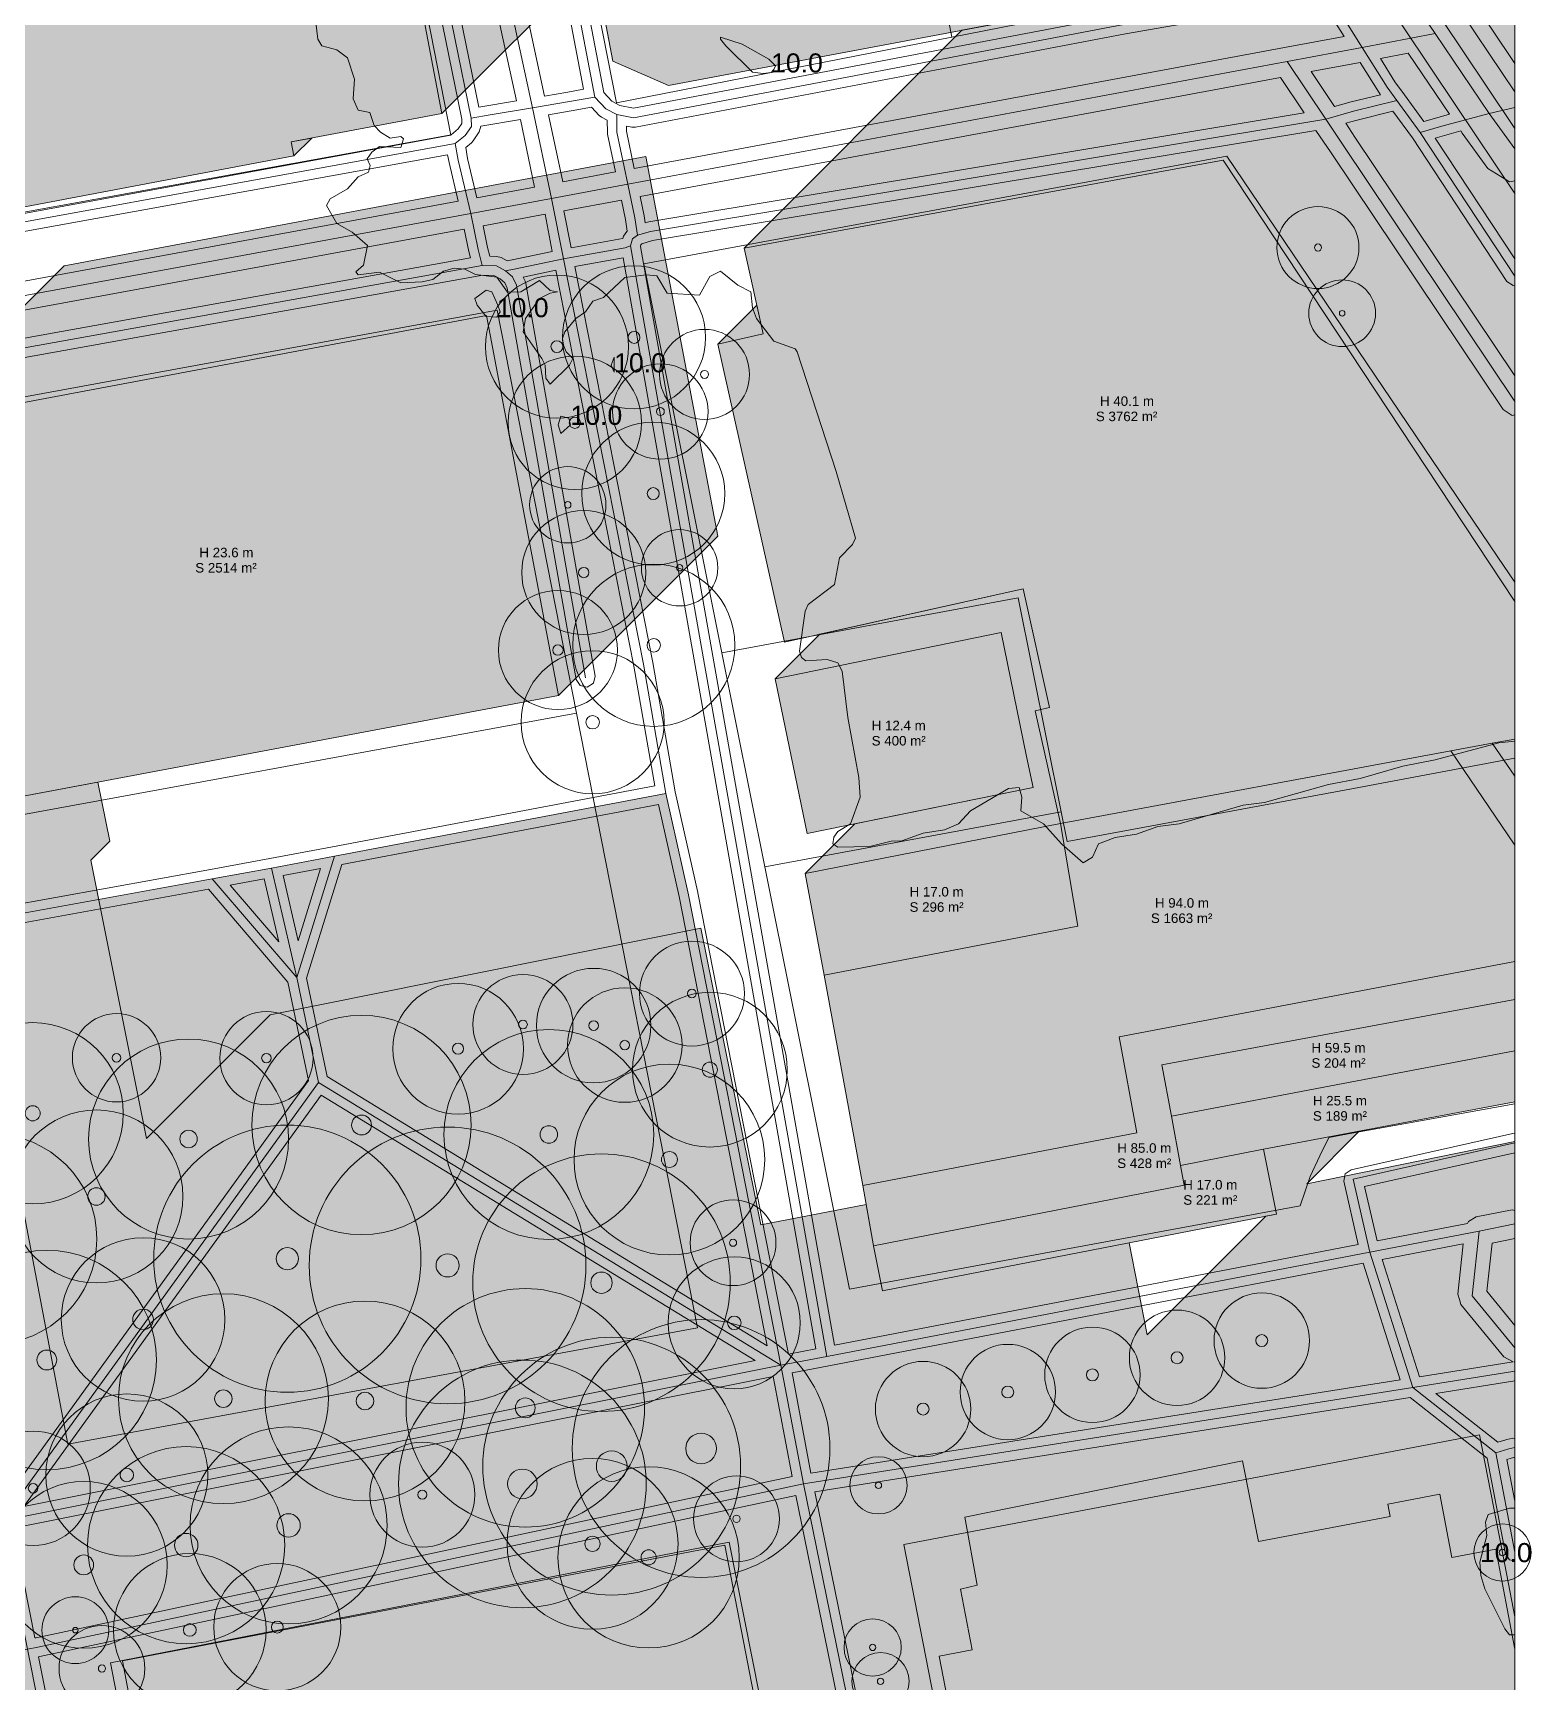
# Model space of a CAD drawing. Header units: metres. Extents: x -8 to 1190, y -11 to 1223.
# Drawn here: x 1029.2 to 1186.3, y 88.2 to 261 of the extents above; entities that cross this region are included whole.
import ezdxf

# ---------------------------------------------------------------- set-up
doc = ezdxf.new("R2010")
doc.units = ezdxf.units.M
doc.header["$MEASUREMENT"] = 0
for name, color, linetype, lineweight, true_color in [('TPX_BUILDING_AREAS_TEXT', 7, 'CONTINUOUS', 0, 0x000000), ('TPX_BUILDING_HEIGHTS_TEXT', 7, 'CONTINUOUS', 0, 0x000000), ('TPX_BUILDINGS', 7, 'CONTINUOUS', 0, 0x000000), ('TPX_BUILDINGS_HATCH', 7, 'CONTINUOUS', 0, 0xf0f0f0), ('TPX_BUILDINGS_SHADOWS_HATCH', 7, 'CONTINUOUS', 0, 0x000000), ('TPX_BUILDINGS_SHADOWS_OUTLINES', 7, 'CONTINUOUS', 0, 0x000000), ('TPX_CADASTRES', 7, 'CONTINUOUS', 0, 0x646464), ('TPX_CONTOUR_LINES_5M', 7, 'CONTINUOUS', 0, 0x969696), ('TPX_CONTOUR_LINES_5M_TEXT', 7, 'CONTINUOUS', 0, 0x000000), ('TPX_FRAME_PROJECT', 7, 'CONTINUOUS', 0, 0x000000), ('TPX_RAILWAYS_AXES', 7, 'CONTINUOUS', 0, 0x464646), ('TPX_ROADS_AXES', 7, 'CONTINUOUS', 0, 0x323232), ('TPX_ROADS_CONTOURS', 7, 'CONTINUOUS', 0, 0x646464), ('TPX_VEGETATION_GREEN_SPACES', 7, 'CONTINUOUS', 0, 0x58ba48), ('TPX_VEGETATION_GREEN_SPACES_HATCH', 7, 'CONTINUOUS', 0, 0x58ba48), ('TPX_VEGETATION_TREES_INDIVIDUAL', 7, 'CONTINUOUS', 0, 0x136734)]:
    doc.layers.add(name, color=color, linetype=linetype, lineweight=lineweight, true_color=true_color)
doc.styles.add('TPX_TEXTE', font='arial.ttf')

# ---------------------------------------------------------------- blocks, each defined once
blk = doc.blocks.new('TREETR007_CR075')
at = {"layer": 'TPX_VEGETATION_TREES_INDIVIDUAL'}
for radius in [7.5, 0.708]:
    blk.add_circle((0, 0, 0.04), radius, dxfattribs=at)
blk = doc.blocks.new('TREETR006_CR069')
at = {"layer": 'TPX_VEGETATION_TREES_INDIVIDUAL'}
for radius in [6.85, 0.583]:
    blk.add_circle((0, 0, 0.04), radius, dxfattribs=at)
blk = doc.blocks.new('TREETR006_CR070')
at = {"layer": 'TPX_VEGETATION_TREES_INDIVIDUAL'}
for radius in [7, 0.583]:
    blk.add_circle((0, 0, 0.04), radius, dxfattribs=at)
blk = doc.blocks.new('TREETR003_CR030')
at = {"layer": 'TPX_VEGETATION_TREES_INDIVIDUAL'}
for radius in [3, 0.333]:
    blk.add_circle((0, 0, 0.04), radius, dxfattribs=at)
blk = doc.blocks.new('TREETR005_CR065')
at = {"layer": 'TPX_VEGETATION_TREES_INDIVIDUAL'}
for radius in [6.5, 0.542]:
    blk.add_circle((0, 0, 0.04), radius, dxfattribs=at)
blk = doc.blocks.new('TREETR007_CR085')
at = {"layer": 'TPX_VEGETATION_TREES_INDIVIDUAL'}
for radius in [8.5, 0.708]:
    blk.add_circle((0, 0, 0.04), radius, dxfattribs=at)
blk = doc.blocks.new('TREETR008_CR081')
at = {"layer": 'TPX_VEGETATION_TREES_INDIVIDUAL'}
for radius in [8.11, 0.792]:
    blk.add_circle((0, 0, 0.04), radius, dxfattribs=at)
blk = doc.blocks.new('TREETR003_CR035')
at = {"layer": 'TPX_VEGETATION_TREES_INDIVIDUAL'}
for radius in [3.5, 0.292]:
    blk.add_circle((0, 0, 0.04), radius, dxfattribs=at)
blk = doc.blocks.new('TREETR004_CR045')
at = {"layer": 'TPX_VEGETATION_TREES_INDIVIDUAL'}
for radius in [4.5, 0.375]:
    blk.add_circle((0, 0, 0.04), radius, dxfattribs=at)
blk = doc.blocks.new('TREETR005_CR052')
at = {"layer": 'TPX_VEGETATION_TREES_INDIVIDUAL'}
for radius in [5.24, 0.458]:
    blk.add_circle((0, 0, 0.04), radius, dxfattribs=at)
blk = doc.blocks.new('TREETR005_CR060')
at = {"layer": 'TPX_VEGETATION_TREES_INDIVIDUAL'}
for radius in [6, 0.5]:
    blk.add_circle((0, 0, 0.04), radius, dxfattribs=at)
blk = doc.blocks.new('TREETR008_CR095')
at = {"layer": 'TPX_VEGETATION_TREES_INDIVIDUAL'}
for radius in [9.5, 0.792]:
    blk.add_circle((0, 0, 0.04), radius, dxfattribs=at)
blk = doc.blocks.new('TREETR015_CR130')
at = {"layer": 'TPX_VEGETATION_TREES_INDIVIDUAL'}
for radius in [12.98, 1.55]:
    blk.add_circle((0, 0, 0.04), radius, dxfattribs=at)
blk = doc.blocks.new('TREETR010_CR087')
at = {"layer": 'TPX_VEGETATION_TREES_INDIVIDUAL'}
for radius in [8.74, 1.04]:
    blk.add_circle((0, 0, 0.04), radius, dxfattribs=at)
blk = doc.blocks.new('TREETR005_CR055')
at = {"layer": 'TPX_VEGETATION_TREES_INDIVIDUAL'}
for radius in [5.5, 0.458]:
    blk.add_circle((0, 0, 0.04), radius, dxfattribs=at)
blk = doc.blocks.new('TREETR006_CR075')
at = {"layer": 'TPX_VEGETATION_TREES_INDIVIDUAL'}
for radius in [7.5, 0.625]:
    blk.add_circle((0, 0, 0.04), radius, dxfattribs=at)
blk = doc.blocks.new('TREETR003_CR040')
at = {"layer": 'TPX_VEGETATION_TREES_INDIVIDUAL'}
for radius in [4, 0.333]:
    blk.add_circle((0, 0, 0.04), radius, dxfattribs=at)
blk = doc.blocks.new('TREETR004_CR043')
at = {"layer": 'TPX_VEGETATION_TREES_INDIVIDUAL'}
for radius in [4.3, 0.375]:
    blk.add_circle((0, 0, 0.04), radius, dxfattribs=at)
blk = doc.blocks.new('TREETR012_CR145')
at = {"layer": 'TPX_VEGETATION_TREES_INDIVIDUAL'}
for radius in [14.5, 1.21]:
    blk.add_circle((0, 0, 0.04), radius, dxfattribs=at)
blk = doc.blocks.new('TREETR006_CR050')
at = {"layer": 'TPX_VEGETATION_TREES_INDIVIDUAL'}
for radius in [5, 0.625]:
    blk.add_circle((0, 0, 0.04), radius, dxfattribs=at)
blk = doc.blocks.new('TREETR005_CR049')
at = {"layer": 'TPX_VEGETATION_TREES_INDIVIDUAL'}
for radius in [4.89, 0.5]:
    blk.add_circle((0, 0, 0.04), radius, dxfattribs=at)
blk = doc.blocks.new('TREETR006_CR067')
at = {"layer": 'TPX_VEGETATION_TREES_INDIVIDUAL'}
for radius in [6.67, 0.625]:
    blk.add_circle((0, 0, 0.04), radius, dxfattribs=at)
blk = doc.blocks.new('TREETR007_CR069')
at = {"layer": 'TPX_VEGETATION_TREES_INDIVIDUAL'}
for radius in [6.92, 0.708]:
    blk.add_circle((0, 0, 0.04), radius, dxfattribs=at)
blk = doc.blocks.new('TREETR011_CR135')
at = {"layer": 'TPX_VEGETATION_TREES_INDIVIDUAL'}
for radius in [13.5, 1.12]:
    blk.add_circle((0, 0, 0.04), radius, dxfattribs=at)
blk = doc.blocks.new('TREETR010_CR115')
at = {"layer": 'TPX_VEGETATION_TREES_INDIVIDUAL'}
for radius in [11.49, 1.04]:
    blk.add_circle((0, 0, 0.04), radius, dxfattribs=at)
blk = doc.blocks.new('TREETR007_CR080')
at = {"layer": 'TPX_VEGETATION_TREES_INDIVIDUAL'}
for radius in [8, 0.667]:
    blk.add_circle((0, 0, 0.04), radius, dxfattribs=at)
blk = doc.blocks.new('TREETR011_CR086')
at = {"layer": 'TPX_VEGETATION_TREES_INDIVIDUAL'}
for radius in [8.57, 1.08]:
    blk.add_circle((0, 0, 0.04), radius, dxfattribs=at)
blk = doc.blocks.new('TREETR004_CR050')
at = {"layer": 'TPX_VEGETATION_TREES_INDIVIDUAL'}
for radius in [5, 0.417]:
    blk.add_circle((0, 0, 0.04), radius, dxfattribs=at)
blk = doc.blocks.new('TREETR005_CR062')
at = {"layer": 'TPX_VEGETATION_TREES_INDIVIDUAL'}
for radius in [6.24, 0.542]:
    blk.add_circle((0, 0, 0.04), radius, dxfattribs=at)
blk = doc.blocks.new('TREETR009_CR105')
at = {"layer": 'TPX_VEGETATION_TREES_INDIVIDUAL'}
for radius in [10.48, 0.917]:
    blk.add_circle((0, 0, 0.04), radius, dxfattribs=at)
blk = doc.blocks.new('TREETR009_CR110')
at = {"layer": 'TPX_VEGETATION_TREES_INDIVIDUAL'}
for radius in [11, 0.917]:
    blk.add_circle((0, 0, 0.04), radius, dxfattribs=at)
blk = doc.blocks.new('TREETR010_CR125')
at = {"layer": 'TPX_VEGETATION_TREES_INDIVIDUAL'}
for radius in [12.5, 1.04]:
    blk.add_circle((0, 0, 0.04), radius, dxfattribs=at)
blk = doc.blocks.new('TREETR008_CR090')
at = {"layer": 'TPX_VEGETATION_TREES_INDIVIDUAL'}
for radius in [8.96, 0.792]:
    blk.add_circle((0, 0, 0.04), radius, dxfattribs=at)
blk = doc.blocks.new('TREETR004_CR047')
at = {"layer": 'TPX_VEGETATION_TREES_INDIVIDUAL'}
for radius in [4.72, 0.417]:
    blk.add_circle((0, 0, 0.04), radius, dxfattribs=at)
blk = doc.blocks.new('TREETR016_CR135')
at = {"layer": 'TPX_VEGETATION_TREES_INDIVIDUAL'}
for radius in [13.51, 1.61]:
    blk.add_circle((0, 0, 0.04), radius, dxfattribs=at)
blk = doc.blocks.new('TREETR005_CR046')
at = {"layer": 'TPX_VEGETATION_TREES_INDIVIDUAL'}
for radius in [4.63, 0.458]:
    blk.add_circle((0, 0, 0.04), radius, dxfattribs=at)
blk = doc.blocks.new('TREETR012_CR103')
at = {"layer": 'TPX_VEGETATION_TREES_INDIVIDUAL'}
for radius in [10.33, 1.23]:
    blk.add_circle((0, 0, 0.04), radius, dxfattribs=at)
blk = doc.blocks.new('TREETR009_CR091')
at = {"layer": 'TPX_VEGETATION_TREES_INDIVIDUAL'}
for radius in [9.07, 0.917]:
    blk.add_circle((0, 0, 0.04), radius, dxfattribs=at)
blk = doc.blocks.new('TREETR008_CR100')
at = {"layer": 'TPX_VEGETATION_TREES_INDIVIDUAL'}
for radius in [10, 0.833]:
    blk.add_circle((0, 0, 0.04), radius, dxfattribs=at)
blk = doc.blocks.new('TREETR012_CR140')
at = {"layer": 'TPX_VEGETATION_TREES_INDIVIDUAL'}
for radius in [14, 1.17]:
    blk.add_circle((0, 0, 0.04), radius, dxfattribs=at)

msp = doc.modelspace()

# ---------------------------------------------------------------- hatches: boundary and pattern name
at = {"layer": 'TPX_BUILDINGS_HATCH'}
for points in [[(1053.81, 348.77), (989.95, 336.74), (991.72, 327.4), (992.73, 327.59), (997.63, 301.81), (996.62, 301.62), (1010, 240.89), (1025.49, 243.81), (1025.77, 242.33), (1056.57, 248.14), (1056.29, 249.61), (1072.08, 252.58), (1053.81, 348.77)], [(1106.26, 346.7), (1074.3, 340.68), (1090, 258.06), (1095.85, 255.54), (1149.93, 265.72), (1145.78, 287.53), (1145.7, 288), (1106.26, 346.7)], [(1105.78, 229.49), (1101.02, 228.42), (1108.02, 197.18), (1133.01, 202.76), (1135.79, 190.32), (1134.28, 189.99), (1136.93, 178.18), (1177.85, 185.77), (1182.19, 186.57), (1184.57, 187.01), (1184.57, 201.45), (1153.98, 247.71), (1103.76, 238.48), (1105.78, 229.49)], [(1076.77, 231.41), (1015.81, 219.94), (1023.36, 180.13), (1084.33, 191.6), (1076.77, 231.41)], [(1130.72, 198.17), (1107.04, 193.34), (1110.37, 177.11), (1134.05, 181.95), (1133.38, 185.2), (1130.72, 198.17)], [(1184.57, 187.01), (1182.19, 186.57), (1184.57, 183.12), (1184.57, 187.01)], [(1138.74, 167.41), (1112.15, 162.26), (1116.23, 140.21), (1144.95, 145.73), (1143.09, 155.79), (1184.57, 163.69), (1184.57, 175.9), (1177.85, 185.77), (1136.93, 178.18), (1138.74, 167.41)], [(1182.19, 186.57), (1177.85, 185.77), (1184.57, 175.9), (1184.57, 183.12), (1182.19, 186.57)], [(1136.93, 178.18), (1110.17, 172.94), (1112.15, 162.26), (1138.74, 167.41), (1136.93, 178.18)], [(1144.95, 145.73), (1116.23, 140.21), (1117.34, 133.89), (1149.9, 140.24), (1149.5, 142.31), (1148.56, 147.5), (1147.55, 152.87), (1184.57, 159.71), (1184.57, 163.69), (1143.09, 155.79), (1144.95, 145.73)], [(1184.57, 159.71), (1147.55, 152.87), (1148.56, 147.5), (1184.57, 154.33), (1184.57, 159.71)], [(1184.57, 154.33), (1148.56, 147.5), (1149.5, 142.31), (1158.22, 144.02), (1184.57, 149), (1184.57, 154.33)], [(1149.9, 140.24), (1117.34, 133.89), (1118.27, 129.17), (1159.56, 137.23), (1158.22, 144.02), (1149.5, 142.31), (1149.9, 140.24)], [(1127.67, 91.56), (1124.2, 90.89), (1133.31, 44), (1134.43, 37.86), (1135.67, 31.11), (1157.21, 35.2), (1184.57, 40.41), (1184.57, 91.62), (1182.56, 102.09), (1177.96, 101.21), (1176.69, 107.86), (1171.23, 106.82), (1171.48, 105.51), (1157.69, 102.89), (1156.02, 111.37), (1126.92, 105.47), (1128.2, 98.34), (1126.46, 97.9), (1127.67, 91.56)], [(1101.74, 102.52), (1038.61, 90.39), (1050.31, 28.52), (1052.65, 14.83), (1083.08, 20.43), (1098.61, 23.29), (1099.18, 20.19), (1106.71, 21.57), (1106.13, 24.67), (1116.17, 26.52), (1115.19, 31.82), (1113.86, 39.95), (1101.74, 102.52)]]:
    msp.add_hatch(color=256, dxfattribs=at).paths.add_polyline_path(points)
at = {"layer": 'TPX_BUILDINGS_SHADOWS_HATCH'}
for points in [[(1100.18, 366.56), (1074.3, 340.68), (1106.26, 346.7), (1145.7, 288), (1145.78, 287.53), (1149.93, 265.72), (1126.6, 261.33), (1103.76, 238.48), (1153.98, 247.71), (1184.57, 201.45), (1184.57, 272.69), (1182.33, 276.06), (1155.31, 271.1), (1175.81, 291.6), (1171.66, 313.41), (1171.58, 313.88), (1132.14, 372.58), (1100.18, 366.56)], [(1058.45, 250.02), (1056.29, 249.61), (1056.57, 248.14), (1058.45, 250.02)], [(1032.49, 236.62), (1015.81, 219.94), (1076.77, 231.41), (1084.33, 191.6), (1101.02, 208.29), (1093.46, 248.09), (1032.49, 236.62)], [(1105.1, 232.51), (1101.02, 228.42), (1105.78, 229.49), (1105.1, 232.51)], [(1111.69, 198), (1107.04, 193.34), (1130.72, 198.17), (1133.38, 185.2), (1134.05, 181.95), (1115.36, 178.13), (1110.17, 172.94), (1136.93, 178.18), (1134.28, 189.99), (1135.79, 190.32), (1133.01, 202.76), (1111.69, 198)]]:
    msp.add_hatch(color=256, dxfattribs=at).paths.add_polyline_path(points)
h = msp.add_hatch(color=256, dxfattribs=at)
h.paths.add_polyline_path([(820.76, 197.94), (806.69, 183.87), (836.02, 189.59), (840.65, 165.95), (844.31, 166.66), (847.28, 151.46), (843.73, 150.78), (848.34, 127.27), (856.49, 135.43), (845.69, 189.97), (905.07, 201.65), (917.36, 139.52), (916.85, 139.42), (914.25, 136.81), (913.85, 138.83), (857.99, 127.84), (857.85, 128.59), (836.26, 124.42), (823.99, 112.15), (901.47, 127.13), (902.15, 123.62), (906.22, 124.41), (910.47, 102.59), (911.38, 97.88), (920.42, 99.63), (925.91, 71.36), (917.29, 69.69), (921.09, 50.11), (922.2, 44.43), (907.92, 41.66), (909.52, 33.38), (859.88, 23.78), (843.21, 7.11), (873.49, 12.9), (875.98, 0), (889.94, 0), (886.76, 13.78), (886.21, 16.22), (941.2, 27.18), (946.63, 0), (971.8, 0), (969.06, 13.62), (960.15, 57.8), (968.89, 59.55), (967.59, 65.96), (936.16, 59.69), (936.11, 59.97), (978.93, 102.79), (973.41, 101.7), (967.92, 129.23), (967.32, 132.23), (960.89, 130.95), (961.3, 128.86), (950.16, 126.65), (943.77, 158.69), (944.71, 158.87), (944.19, 161.47), (938.14, 160.31), (939.31, 161.47), (931.01, 203.11), (948.79, 206.64), (947.72, 211.96), (980.05, 218.37), (986.46, 186.29), (999.41, 188.86), (1000.36, 184.08), (1007.79, 146.81), (1015.14, 109.96), (1003.67, 107.69), (974.26, 78.28), (1019.42, 87.35), (1031.95, 25.21), (1037.02, 0), (1050.86, 0), (1055.22, 4.36), (1055.04, 5.24), (1052.65, 14.83), (1050.31, 28.52), (1038.61, 90.39), (1101.74, 102.52), (1113.86, 39.95), (1115.19, 31.82), (1116.17, 26.52), (1106.13, 24.67), (1106.71, 21.57), (1099.18, 20.19), (1098.61, 23.29), (1083.08, 20.43), (1084.08, 15.6), (1117.36, 22.46), (1122.01, 0), (1141.64, 0), (1135.67, 31.11), (1134.43, 37.86), (1133.31, 44), (1124.2, 90.89), (1127.67, 91.56), (1126.46, 97.9), (1128.2, 98.34), (1126.92, 105.47), (1156.02, 111.37), (1157.69, 102.89), (1171.48, 105.51), (1171.23, 106.82), (1176.69, 107.86), (1177.96, 101.21), (1182.56, 102.09), (1184.57, 91.62), (1184.57, 144.83), (1162.74, 140.41), (1168.24, 145.92), (1158.22, 144.02), (1159.56, 137.23), (1158.47, 137.02), (1146, 124.55), (1144.13, 134.22), (1118.27, 129.17), (1117.34, 133.89), (1116.58, 138.22), (1105.52, 136.09), (1099.25, 167.18), (1054.1, 158.12), (1041.12, 145.14), (1035.3, 174.32), (1037.28, 176.3), (1036.04, 182.51), (1023.36, 180.13), (1016.57, 215.9), (1013.66, 215.33), (1010.25, 232.41), (1016.78, 238.94), (1016.17, 242.05), (1010, 240.89), (997.07, 299.61), (989.84, 298.19), (988.54, 305.1), (995.65, 312.21), (992.73, 327.59), (991.72, 327.4), (989.95, 336.74), (1053.81, 348.77), (1072.08, 252.58), (1087.43, 267.92), (1069.15, 364.12), (1011.67, 353.28), (1009.08, 366.99), (942.5, 354.51), (920.33, 332.35), (916.86, 350.86), (906.07, 348.84), (905.64, 351.14), (900.81, 350.25), (897.89, 347.32), (893.38, 346.49), (855.83, 308.94), (863.7, 310.4), (863.26, 312.7), (868.09, 313.6), (868.52, 311.29), (879.32, 313.31), (888.91, 262.11), (894.68, 263.18), (901.4, 227.37), (889.97, 225.24), (890.64, 221.69), (879.44, 219.61), (878.8, 223.08), (877.31, 221.59), (876.59, 225.44), (871.71, 224.53), (873.69, 214.08), (868.9, 213.18), (851.61, 195.89), (850.09, 203.66), (820.76, 197.94)])
h.paths.add_polyline_path([(910.4, 322.41), (976.98, 334.88), (983.54, 300.1), (952.42, 294.28), (955.61, 277.4), (960.53, 251.27), (985.15, 255.88), (988.56, 256.52), (988.4, 257.37), (997.12, 259.01), (999.27, 247.58), (994.79, 246.74), (995.8, 241.39), (963.53, 235.35), (963.93, 233.21), (935.16, 227.83), (934.76, 229.97), (928.06, 228.71), (910.4, 322.41)], flags=16)
h.paths.add_polyline_path([(932.85, 332.19), (936.91, 333.01), (937.25, 331.36), (933.19, 330.54), (932.85, 332.19)], flags=16)
at = {"layer": 'TPX_VEGETATION_GREEN_SPACES_HATCH'}
msp.add_hatch(color=256, dxfattribs=at).paths.add_polyline_path([(1048.01, 172.38), (1014.54, 166.3), (1016.7, 153.39), (1025.96, 105.08), (1107.62, 121.37), (1097.95, 170.7), (1095.56, 181.3), (1060.82, 174.74), (1054.24, 173.5), (1048.01, 172.38)])

# ---------------------------------------------------------------- linework, layer by layer
at = {"layer": 'TPX_BUILDINGS', "elevation": 0.04}
for points in [[(1053.81, 348.77), (989.95, 336.74), (991.72, 327.4), (992.73, 327.59), (997.63, 301.81), (996.62, 301.62), (1010, 240.89), (1025.49, 243.81), (1025.77, 242.33), (1056.57, 248.14), (1056.29, 249.61), (1072.08, 252.58)], [(1106.26, 346.7), (1074.3, 340.68), (1090, 258.06), (1095.85, 255.54), (1149.93, 265.72), (1145.78, 287.53), (1145.7, 288)], [(1105.78, 229.49), (1101.02, 228.42), (1108.02, 197.18), (1133.01, 202.76), (1135.79, 190.32), (1134.28, 189.99), (1136.93, 178.18), (1177.85, 185.77), (1182.19, 186.57), (1184.57, 187.01), (1184.57, 201.45), (1153.98, 247.71), (1103.76, 238.48)], [(1076.77, 231.41), (1015.81, 219.94), (1023.36, 180.13), (1084.33, 191.6)], [(1130.72, 198.17), (1107.04, 193.34), (1110.37, 177.11), (1134.05, 181.95), (1133.38, 185.2)], [(1184.57, 187.01), (1182.19, 186.57), (1184.57, 183.12)], [(1138.74, 167.41), (1112.15, 162.26), (1116.23, 140.21), (1144.95, 145.73), (1143.09, 155.79), (1184.57, 163.69), (1184.57, 175.9), (1177.85, 185.77), (1136.93, 178.18)], [(1182.19, 186.57), (1177.85, 185.77), (1184.57, 175.9), (1184.57, 183.12)], [(1136.93, 178.18), (1110.17, 172.94), (1112.15, 162.26), (1138.74, 167.41)], [(1144.95, 145.73), (1116.23, 140.21), (1117.34, 133.89), (1149.9, 140.24), (1149.5, 142.31), (1148.56, 147.5), (1147.55, 152.87), (1184.57, 159.71), (1184.57, 163.69), (1143.09, 155.79)], [(1184.57, 159.71), (1147.55, 152.87), (1148.56, 147.5), (1184.57, 154.33)], [(1184.57, 154.33), (1148.56, 147.5), (1149.5, 142.31), (1158.22, 144.02), (1184.57, 149)], [(1149.9, 140.24), (1117.34, 133.89), (1118.27, 129.17), (1159.56, 137.23), (1158.22, 144.02), (1149.5, 142.31)], [(1127.67, 91.56), (1124.2, 90.89), (1133.31, 44), (1134.43, 37.86), (1135.67, 31.11), (1157.21, 35.2), (1184.57, 40.41), (1184.57, 91.62), (1182.56, 102.09), (1177.96, 101.21), (1176.69, 107.86), (1171.23, 106.82), (1171.48, 105.51), (1157.69, 102.89), (1156.02, 111.37), (1126.92, 105.47), (1128.2, 98.34), (1126.46, 97.9)], [(1101.74, 102.52), (1038.61, 90.39), (1050.31, 28.52), (1052.65, 14.83), (1083.08, 20.43), (1098.61, 23.29), (1099.18, 20.19), (1106.71, 21.57), (1106.13, 24.67), (1116.17, 26.52), (1115.19, 31.82), (1113.86, 39.95)]]:
    msp.add_lwpolyline(points, close=True, dxfattribs=at)
at = {"layer": 'TPX_BUILDINGS_SHADOWS_OUTLINES', "elevation": 0.04}
for points in [[(1100.18, 366.56), (1074.3, 340.68), (1106.26, 346.7), (1145.7, 288), (1145.78, 287.53), (1149.93, 265.72), (1126.6, 261.33), (1103.76, 238.48), (1153.98, 247.71), (1184.57, 201.45), (1184.57, 272.69), (1182.33, 276.06), (1155.31, 271.1), (1175.81, 291.6), (1171.66, 313.41), (1171.58, 313.88), (1132.14, 372.58)], [(1058.45, 250.02), (1056.29, 249.61), (1056.57, 248.14)], [(1032.49, 236.62), (1015.81, 219.94), (1076.77, 231.41), (1084.33, 191.6), (1101.02, 208.29), (1093.46, 248.09)], [(1105.1, 232.51), (1101.02, 228.42), (1105.78, 229.49)], [(1111.69, 198), (1107.04, 193.34), (1130.72, 198.17), (1133.38, 185.2), (1134.05, 181.95), (1115.36, 178.13), (1110.17, 172.94), (1136.93, 178.18), (1134.28, 189.99), (1135.79, 190.32), (1133.01, 202.76)]]:
    msp.add_lwpolyline(points, close=True, dxfattribs=at)
for points in [[(1053.81, 348.77), (1072.08, 252.58), (1087.43, 267.92)], [(1133.31, 44), (1124.2, 90.89), (1127.67, 91.56), (1126.46, 97.9), (1128.2, 98.34), (1126.92, 105.47), (1156.02, 111.37), (1157.69, 102.89), (1171.48, 105.51), (1171.23, 106.82), (1176.69, 107.86), (1177.96, 101.21), (1182.56, 102.09), (1184.57, 91.62), (1184.57, 144.83), (1162.74, 140.41), (1168.24, 145.92), (1158.22, 144.02), (1159.56, 137.23), (1158.47, 137.02), (1146, 124.55), (1144.13, 134.22), (1118.27, 129.17), (1117.34, 133.89), (1116.58, 138.22), (1105.52, 136.09), (1099.25, 167.18), (1054.1, 158.12), (1041.12, 145.14), (1035.3, 174.32), (1037.28, 176.3), (1036.04, 182.51), (1023.36, 180.13)], [(1050.31, 28.52), (1038.61, 90.39), (1101.74, 102.52), (1113.86, 39.95)]]:
    msp.add_lwpolyline(points, dxfattribs=at)
at = {"layer": 'TPX_CADASTRES', "elevation": 0.02}
for points in [[(1085.75, 355.16), (1070.94, 352.48), (1090.38, 253.7), (1125.55, 260.59), (1120.58, 285.94), (1114.92, 284.83), (1114.79, 285.52), (1114.92, 285.55), (1106.54, 328.12), (1091.62, 325.21)], [(1053.71, 348.88), (908.24, 322.01), (927.64, 223.62), (964.35, 230.36), (955.08, 277.39), (990.91, 283.97), (991.58, 280.36), (993.51, 280.71), (1001.58, 237.2), (1073.03, 250.33)], [(1118.23, 330.24), (1106.54, 328.12), (1114.92, 285.55), (1114.79, 285.52), (1114.92, 284.83), (1120.58, 285.94), (1125.55, 260.59), (1150.33, 265.47), (1146.27, 286.18), (1145.5, 290.11), (1122.02, 324.67)], [(1154.38, 248.12), (1093.26, 236.82), (1101.43, 196.07), (1132.5, 201.82), (1137, 179.38), (1137.62, 176.29), (1167.66, 181.85), (1184.57, 185.01), (1184.57, 203.45), (1182.77, 206.1)], [(1077.87, 231.96), (1012.53, 219.98), (1020.59, 177.7), (1086.19, 189.73)], [(1132.5, 201.82), (1101.43, 196.07), (1105.93, 173.63), (1137, 179.38)], [(1086.19, 189.73), (1020.59, 177.7), (1032.89, 113.1), (1098.88, 125.29)], [(1137, 179.38), (1105.93, 173.63), (1114.8, 129.35), (1162.06, 138.09), (1163.09, 141.16), (1164.1, 143.34), (1165.07, 145.25), (1167.46, 145.69), (1174.65, 146.99), (1184.57, 148.79), (1184.57, 185.01), (1167.66, 181.85), (1137.62, 176.29)], [(1166.4, 111.32), (1120.5, 102.59), (1134.32, 31.92), (1164.48, 37.43), (1184.57, 41.1), (1184.57, 95), (1183.19, 102.09), (1180.86, 114.08)], [(1102.21, 102.82), (1037.35, 90.17), (1052.13, 13.84), (1083.06, 19.87), (1083.03, 20.02), (1117.29, 26.7)]]:
    msp.add_lwpolyline(points, close=True, dxfattribs=at)
at = {"layer": 'TPX_CONTOUR_LINES_5M', "elevation": 0.05}
for points in [[(1058.66, 263.87), (1059.09, 260.38), (1059.52, 259.68), (1061.08, 259.25), (1062.2, 258.44), (1062.92, 256.2), (1062.78, 254.11), (1063.32, 252.94), (1064.53, 252.71), (1064.99, 251.32), (1065.66, 250.62), (1066.67, 250.01), (1067.79, 250.17), (1068.06, 249.92), (1067.79, 249.03), (1065.55, 249.14), (1064.74, 248.53), (1064.26, 247.83), (1064.57, 247.13), (1064.41, 246.44), (1063.32, 245.96), (1062.2, 244.71), (1060.38, 243.65), (1059.98, 242.95), (1061.08, 241.07), (1062.68, 240.16), (1064.31, 238.77), (1063.88, 236.68), (1063.07, 235.98), (1063.32, 235.69), (1065.55, 235.97), (1067.79, 234.83), (1070.02, 234.93), (1071.14, 235.2), (1072.26, 236.07), (1073.37, 236.37), (1074.49, 236.26), (1075.61, 235.72), (1077.84, 235.43), (1078.96, 233.87), (1080.38, 233.89), (1082.31, 235.09), (1083.43, 234.05), (1084.2, 233.89), (1083.43, 233.75), (1082.31, 233.18), (1080.86, 231.1), (1080.6, 229.71), (1082.58, 226.92), (1082.9, 226.22), (1082.98, 224.83), (1083.43, 224.22), (1085.46, 226.22), (1085.82, 226.92), (1085.13, 227.61), (1084.84, 228.31), (1084.75, 229.01), (1084.97, 229.71), (1086.14, 231.1), (1087.13, 231.8), (1087.9, 232.93), (1089.02, 233.3), (1091.25, 235.4), (1093.49, 235.68), (1094.61, 235.59), (1095.72, 233.76), (1099.08, 233.53), (1100.19, 235.51), (1101.31, 236.07), (1103.11, 234.59), (1104.49, 233.89), (1104.66, 232.21), (1105.06, 231.1), (1106.9, 228.72), (1109.13, 227.91), (1109.32, 227.61), (1113.42, 215.07), (1115.43, 208.09), (1115.14, 207.4), (1113.77, 206), (1113.26, 203.21), (1110.47, 201.12), (1110.18, 200.43), (1109.58, 196.24), (1109.79, 195.55), (1110.25, 195.22), (1112.49, 195.34), (1113.6, 195.02), (1114.05, 194.15), (1114.64, 189.27), (1115.79, 183), (1115.94, 180.91), (1114.91, 178.12), (1113.6, 177.34), (1113.16, 176.72), (1113.08, 176.03), (1113.6, 175.68), (1116.96, 175.75), (1119.19, 176.32), (1120.31, 176.36), (1122.54, 177.16), (1124.78, 177.5), (1126.24, 178.12), (1127.5, 179.51), (1131.48, 181.83), (1132.6, 181.93), (1132.87, 180.91), (1132.78, 179.51), (1135.15, 178.12), (1137.07, 176), (1139.31, 174.04), (1140.29, 174.63), (1140.92, 176.03), (1142.66, 176.7), (1144.89, 177.05), (1147.13, 177.84), (1149.36, 178.14), (1156.07, 180.08), (1158.3, 180.37), (1165.01, 182.24), (1168.36, 182.88), (1172.83, 184.19), (1176.19, 184.85), (1182.89, 186.63), (1184.57, 186.8)], [(1101.31, 260.6), (1101.28, 260.38), (1101.85, 259.68), (1104.66, 256.93), (1105.78, 256.77), (1106.59, 256.89), (1106.9, 257.19), (1107.07, 257.59), (1106.36, 258.29), (1103.55, 259.86), (1101.31, 260.6)], [(1076.73, 234.06), (1075.55, 233.19), (1075.78, 232.49), (1076.73, 231.32), (1077.84, 231.24), (1078.2, 231.8), (1077.94, 232.49), (1077.32, 233.89), (1076.73, 234.06)], [(1090.14, 227.06), (1089.82, 226.22), (1090.14, 225.46), (1090.14, 227.06)], [(1084.55, 220.86), (1084.29, 219.95), (1084.55, 219.04), (1085.56, 219.95), (1085.39, 220.64), (1084.55, 220.86)], [(1184.57, 106.41), (1184.01, 106.41), (1181.77, 105.72), (1181.49, 104.92), (1181.61, 103.52), (1180.89, 100.74), (1180.99, 99.34), (1181.42, 97.95), (1183.51, 93.76), (1184.01, 93.13), (1184.57, 93.13)]]:
    msp.add_lwpolyline(points, dxfattribs=at)
at = {"layer": 'TPX_FRAME_PROJECT', "elevation": 0}
msp.add_lwpolyline([(0, 0), (1184.57, 0), (1184.57, 1218.59), (0, 1218.59)], close=True, dxfattribs=at)
at = {"layer": 'TPX_RAILWAYS_AXES', "elevation": 0.03}
for points in [[(518.3, 1218.59), (609.33, 1092.09), (678.76, 999.55), (785.12, 851.41), (856.52, 751.46), (956.5, 613.89), (977.53, 581.95), (1015.05, 517.33), (1038.81, 479.12), (1073.11, 426.5), (1107.4, 373.89), (1143.51, 319.15), (1184.57, 257.83)], [(1008.22, 512.82), (1035.68, 476.99), (1069.98, 424.37), (1104.27, 371.76), (1140.37, 317.02), (1181.51, 255.57), (1184.57, 251.01)], [(1008.22, 512.82), (1032.56, 474.85), (1066.85, 422.24), (1101.14, 369.63), (1137.24, 314.89), (1178.38, 253.43), (1184.57, 244.2)]]:
    msp.add_lwpolyline(points, dxfattribs=at)
at = {"layer": 'TPX_ROADS_AXES', "elevation": 0.03}
for points in [[(1100.88, 372.14), (1108.04, 362.15), (1171.19, 268.41), (1176.19, 260.99), (1181.87, 252.6), (1184.57, 248.87)], [(1057.98, 363.7), (1060.18, 353.76), (1061.12, 349.02), (1062.09, 344.41), (1079.73, 261.76), (1081.59, 253.17), (1083.59, 243.68)], [(1065.69, 355), (1066.44, 351.73), (1066.89, 350.63), (1067.59, 349.54), (1069.41, 346.98), (1069.91, 346.08), (1077.62, 308.43), (1080.43, 294.63), (1088.12, 254.31)], [(1054.63, 352.77), (1075.17, 252.11)], [(1163.68, 267.15), (1161.94, 265.98), (1155.46, 263.98), (1143.57, 261.91), (1092.19, 252.14), (1090.42, 252.48), (1089.29, 253.08), (1088.12, 254.31)], [(1184.57, 235.54), (1174.64, 250.6), (1172.18, 253.95), (1171.16, 255.34), (1168.56, 259.5), (1164.93, 265.34)], [(1176.19, 260.99), (1168.56, 259.5), (1160.69, 258.04)], [(1160.69, 258.04), (1091.59, 245.18), (1083.59, 243.68), (1075.12, 242.12), (1018.11, 231.63), (1007.29, 229.83)], [(1160.69, 258.04), (1164.73, 252), (1166.56, 249.28), (1184.57, 222.41)], [(1075.17, 252.11), (1077.14, 252.44), (1081.59, 253.17), (1085.46, 253.86), (1088.12, 254.31)], [(1090.42, 252.48), (1090.44, 250.63), (1091.59, 245.18), (1092.32, 241.67), (1092.59, 239.83)], [(1172.18, 253.95), (1167.63, 252.84), (1164.73, 252), (1093.94, 240.23), (1092.59, 239.83), (1092.08, 239.44), (1091.87, 238.72)], [(1176.9, 251.26), (1181.87, 252.6), (1184.57, 253.22)], [(925.93, 223.9), (1005.85, 237.16), (1073.5, 249.44), (1074.54, 250.29), (1075.19, 251.24), (1075.17, 252.11)], [(1176.9, 251.26), (1174.64, 250.6)], [(1073.5, 249.44), (1073.81, 247.69), (1075.12, 242.12), (1075.9, 238.32), (1076.33, 236.65)], [(1083.59, 243.68), (1084.84, 237.35), (1093.21, 194.86), (1095.56, 181.3), (1097.95, 170.7), (1107.62, 121.37)], [(1091.87, 238.72), (1091.3, 238.5), (1084.84, 237.35), (1079.65, 236.26), (1078.76, 236.1)], [(1091.87, 238.72), (1112.45, 122.31)], [(1087.16, 193.44), (1079.91, 234.6), (1079.5, 235.47), (1078.76, 236.1), (1077.82, 236.61), (1076.33, 236.65), (1003.26, 223.52)], [(1095.56, 181.3), (1060.82, 174.74), (1054.24, 173.5), (1048.01, 172.38), (1014.54, 166.3)], [(1056.88, 162.01), (1060.82, 174.74)], [(1025.96, 105.08), (1059.17, 151.02), (1056.88, 162.01), (1054.24, 173.5)], [(1056.88, 162.01), (1048.01, 172.38)], [(1059.17, 151.02), (1107.62, 121.37)], [(1167.61, 140.89), (1184.57, 144.68)], [(1184.57, 101.8), (1182.58, 112.19), (1173.86, 119.05), (1169.35, 133.24), (1167.61, 140.89)], [(954.3, 91.53), (1025.96, 105.08), (1107.62, 121.37), (1112.45, 122.31), (1169.35, 133.24), (1180.8, 135.45)], [(1184.57, 136.19), (1180.8, 135.45), (1180.07, 128.67)], [(1180.07, 128.67), (1184.57, 123.2)], [(1107.62, 121.37), (1109.98, 108.93), (1122.36, 48.37), (1122.88, 45.85), (1123.67, 42)], [(956.81, 78.42), (1028.64, 91.63), (1029.75, 91.83), (1109.98, 108.93), (1173.86, 119.05), (1184.57, 120.75)], [(1184.57, 112.76), (1183.92, 112.62), (1182.58, 112.19)], [(1037.89, 45.19), (1037.58, 46.79), (1028.64, 91.63), (1025.96, 105.08)]]:
    msp.add_lwpolyline(points, dxfattribs=at)
at = {"layer": 'TPX_ROADS_CONTOURS', "elevation": 0.03}
for points in [[(1066.88, 354.3), (1072.9, 355.98), (1091.57, 359.95), (1094.48, 360.49), (1096.66, 360.64), (1098.09, 360.57), (1162.29, 267.42), (1161.51, 266.9), (1155.23, 264.96), (1143.38, 262.9), (1092.19, 253.16), (1090.75, 253.44), (1089.9, 253.89), (1089.05, 254.79), (1081.42, 294.81), (1078.6, 308.63), (1070.89, 346.28), (1070.78, 346.56), (1070.29, 347.46), (1070.23, 347.55), (1068.42, 350.1), (1067.78, 351.09), (1067.4, 352.03)], [(1061.85, 353.04), (1063.64, 353.35), (1063.76, 353.37), (1064.95, 353.74), (1065.46, 351.51), (1065.51, 351.35), (1065.96, 350.25), (1066.05, 350.08), (1066.78, 348.96), (1068.56, 346.44), (1068.96, 345.73), (1076.64, 308.23), (1079.45, 294.43), (1086.94, 255.13), (1085.29, 254.84), (1082.86, 254.41), (1081.2, 262.07), (1063.56, 344.72), (1062.59, 349.32)], [(986.82, 338.7), (1042.82, 349.56), (1047.2, 350.42), (1053.84, 351.62), (1074.17, 252), (1074.18, 251.54), (1073.8, 250.97), (1073.07, 250.37), (1006.64, 238.32)], [(1055.81, 351.98), (1056.95, 352.19), (1058.9, 352.53), (1059.65, 348.71), (1060.63, 344.1), (1078.26, 261.44), (1079.9, 253.91), (1075.96, 253.25)], [(1091.43, 251.27), (1092.01, 251.16), (1092.38, 251.16), (1143.75, 260.93), (1155.63, 263), (1155.75, 263.03), (1162.24, 265.03), (1162.5, 265.16), (1163.42, 265.77), (1164.09, 264.79), (1166.66, 260.67), (1160.41, 259.51), (1092.26, 246.83), (1091.44, 250.74)], [(1163.2, 256.98), (1168.36, 257.94), (1170.31, 254.81), (1170.48, 254.56), (1167.39, 253.81), (1165.66, 253.31)], [(1170.46, 258.34), (1173.37, 258.91), (1177.7, 252.51), (1176.62, 252.22), (1175.03, 251.76), (1172.99, 254.54), (1171.98, 255.9)], [(1092.88, 243.89), (1159.99, 256.38), (1162.49, 252.65), (1093.78, 241.22), (1093.66, 241.19), (1093.41, 241.12), (1093.3, 241.87)], [(1083.28, 252.46), (1085.63, 252.87), (1087.76, 253.24), (1088.56, 252.39), (1088.82, 252.2), (1089.43, 251.88), (1089.44, 250.61), (1089.46, 250.42), (1090.3, 246.46), (1084.76, 245.42)], [(1074.59, 249.04), (1075.18, 249.52), (1075.37, 249.73), (1076.01, 250.67), (1076.19, 251.26), (1080.32, 251.95), (1081.81, 244.88), (1075.76, 243.76), (1074.79, 247.89)], [(1007.02, 236.36), (1072.69, 248.27), (1072.84, 247.46), (1073.8, 243.4), (1017.85, 233.11), (1007.99, 231.46)], [(1076.41, 240.83), (1082.9, 242.03), (1083.66, 238.12), (1079.46, 237.24), (1078.93, 237.14), (1078.3, 237.49), (1077.85, 237.61), (1077.11, 237.63), (1076.88, 238.55)], [(1084.86, 242.39), (1090.91, 243.52), (1091.34, 241.49), (1091.52, 240.26), (1091.47, 240.22), (1091.12, 239.72), (1091.05, 239.48), (1091.03, 239.47), (1085.63, 238.5)], [(1003.48, 227.67), (1007.54, 228.35), (1018.36, 230.15), (1018.38, 230.15), (1074.44, 240.47), (1074.92, 238.12), (1075.09, 237.45), (1004.05, 224.68)], [(1086.01, 236.54), (1091.08, 237.45), (1111.3, 123.1), (1108.41, 122.55), (1098.93, 170.9), (1098.92, 170.92), (1096.54, 181.5), (1094.19, 195.03), (1094.19, 195.05)], [(1004.43, 222.72), (1076.4, 235.65), (1077.55, 235.62), (1078.19, 235.27), (1078.69, 234.84), (1078.95, 234.29), (1086.17, 193.27), (1086.59, 192.62), (1087.33, 192.46), (1087.98, 192.87), (1088.14, 193.61), (1080.9, 234.77), (1080.82, 235.02), (1080.62, 235.44), (1084.05, 236.16), (1092.22, 194.67), (1094.4, 182.1), (1060.64, 175.73), (1054.06, 174.49), (1047.83, 173.36), (1015.32, 167.46), (1010.84, 189.31)], [(1057.91, 161.96), (1061.6, 173.87), (1094.8, 180.14), (1096.97, 170.5), (1106.2, 123.42), (1060.06, 151.64)], [(1055.45, 172.71), (1059.38, 173.45), (1057.02, 165.85)], [(1015.68, 165.49), (1047.62, 171.29), (1055.95, 161.55), (1058.1, 151.24), (1026.51, 107.54), (1017.69, 153.57)], [(1049.9, 171.7), (1053.48, 172.35), (1054.99, 165.75)], [(1028.26, 106.56), (1059.44, 149.68), (1104.92, 121.86)], [(1170.64, 132.47), (1179.14, 134.11), (1178.58, 128.82), (1178.74, 128.28), (1178.9, 127.73), (1183.41, 122.25), (1184.38, 121.73), (1174.55, 120.17)], [(1108.79, 120.58), (1112.64, 121.33), (1168.66, 132.09), (1172.55, 119.85), (1110.78, 110.07)], [(1027.14, 104.3), (1106.83, 120.2), (1108.81, 109.7), (1029.55, 92.81), (1029.43, 92.79)], [(1029.82, 90.83), (1029.96, 90.85), (1109.2, 107.74), (1121.18, 49.15), (1114.92, 47.86), (1114.28, 47.43), (1114.14, 46.68), (1114.37, 45.55), (1115.25, 41.77), (1113.57, 41.42), (1050.04, 30), (1049.05, 29.82), (1048.28, 33.95), (1047.97, 35.52), (1045.42, 48.34), (1044.99, 48.97), (1044.24, 49.12), (1038.36, 47.96)]]:
    msp.add_lwpolyline(points, close=True, dxfattribs=at)
msp.add_lwpolyline([(1123.14, 49.56), (1111.17, 108.1), (1173.58, 117.99), (1181.67, 111.63), (1183.58, 101.61), (1184, 100.97), (1184.57, 100.86), (1184.57, 107.13), (1183.73, 111.51), (1184.18, 111.65), (1184.57, 111.74), (1184.57, 113.7), (1184.36, 113.74), (1183.71, 113.6), (1183.61, 113.57), (1182.78, 113.3), (1176.28, 118.42), (1184.57, 119.73), (1184.57, 121.7), (1184.47, 121.72), (1184.57, 121.75), (1184.57, 125.56), (1181.63, 129.14), (1182.17, 134.19), (1184.57, 134.66), (1184.57, 137.6), (1184.28, 137.66), (1180.51, 136.92), (1179.69, 136.46), (1179.59, 136.23), (1170.11, 134.41), (1168.81, 140.13), (1184.57, 143.66), (1184.57, 145.62), (1184.35, 145.66), (1167.39, 141.86), (1166.77, 141.43), (1166.64, 140.67), (1168.14, 134.03), (1113.26, 123.48), (1092.9, 238.66), (1092.95, 238.84), (1093.06, 238.93), (1094.17, 239.26), (1163.71, 250.82), (1165.31, 248.45), (1183.32, 221.57), (1184.28, 220.94), (1184.57, 220.99), (1184.57, 225.1), (1167.8, 250.12), (1166.83, 251.57), (1167.89, 251.87), (1171.77, 252.82), (1173.82, 250.03), (1183.73, 234.99), (1184.37, 234.56), (1184.57, 234.6), (1184.57, 237.36), (1176.22, 250.02), (1177.17, 250.3), (1178.88, 250.76), (1179.03, 250.54), (1181.73, 246.81), (1184.01, 245.41), (1184.57, 245.54), (1184.57, 254.85), (1179.09, 262.95)], dxfattribs=at)
at = {"layer": 'TPX_VEGETATION_GREEN_SPACES', "elevation": 0}
msp.add_lwpolyline([(1048.01, 172.38), (1014.54, 166.3), (1016.7, 153.39), (1025.96, 105.08), (1107.62, 121.37), (1097.95, 170.7), (1095.56, 181.3), (1060.82, 174.74), (1054.24, 173.5)], close=True, dxfattribs=at)

# ---------------------------------------------------------------- block references
at = {"layer": 'TPX_VEGETATION_TREES_INDIVIDUAL'}
for name, p in [('TREETR004_CR043', (1163.92, 238.54, 0.04)), ('TREETR006_CR075', (1084.15, 228.15, 0.04)), ('TREETR006_CR075', (1092.23, 229.12, 0.04)), ('TREETR003_CR035', (1166.46, 231.65, 0.04)), ('TREETR004_CR047', (1099.62, 225.24, 0.04)), ('TREETR006_CR070', (1086.03, 220.17, 0.04)), ('TREETR004_CR050', (1094.99, 221.35, 0.04)), ('TREETR006_CR075', (1094.25, 212.75, 0.04)), ('TREETR003_CR040', (1085.29, 211.57, 0.04)), ('TREETR005_CR065', (1086.96, 204.47, 0.04)), ('TREETR003_CR040', (1097.01, 204.97, 0.04)), ('TREETR007_CR085', (1094.3, 196.85, 0.04)), ('TREETR005_CR062', (1084.26, 196.35, 0.04)), ('TREETR007_CR075', (1087.89, 188.78, 0.04)), ('TREETR005_CR055', (1098.3, 160.34, 0.04)), ('TREETR005_CR060', (1088, 156.98, 0.04)), ('TREETR006_CR069', (1073.79, 154.56, 0.04)), ('TREETR005_CR052', (1080.59, 157.1, 0.04)), ('TREETR005_CR060', (1091.26, 154.94, 0.04)), ('TREETR008_CR081', (1100.18, 152.36, 0.04)), ('TREETR005_CR046', (1037.99, 153.61, 0.04)), ('TREETR005_CR049', (1053.7, 153.57, 0.04)), ('TREETR010_CR115', (1063.67, 146.56, 0.04)), ('TREETR008_CR095', (1029.2, 147.79, 0.04)), ('TREETR009_CR105', (1045.54, 145.09, 0.04)), ('TREETR009_CR110', (1083.3, 145.57, 0.04)), ('TREETR008_CR100', (1095.94, 142.94, 0.04)), ('TREETR009_CR091', (1035.88, 139.07, 0.04)), ('TREETR009_CR110', (1024.92, 134.61, 0.04)), ('TREETR012_CR140', (1055.89, 132.55, 0.04)), ('TREETR012_CR145', (1072.69, 131.84, 0.04)), ('TREETR011_CR135', (1088.82, 130.03, 0.04)), ('TREETR004_CR045', (1102.61, 134.22, 0.04)), ('TREETR010_CR115', (1030.68, 121.93, 0.04)), ('TREETR011_CR086', (1040.77, 126.18, 0.04)), ('TREETR007_CR069', (1102.74, 125.82, 0.04)), ('TREETR009_CR110', (1049.19, 117.87, 0.04)), ('TREETR009_CR105', (1064.03, 117.63, 0.04)), ('TREETR010_CR125', (1080.83, 116.91, 0.04)), ('TREETR006_CR050', (1158.03, 123.96, 0.04)), ('TREETR006_CR050', (1149.15, 122.16, 0.04)), ('TREETR016_CR135', (1099.26, 112.65, 0.04)), ('TREETR006_CR050', (1140.28, 120.37, 0.04)), ('TREETR016_CR135', (1089.89, 110.8, 0.04)), ('TREETR006_CR050', (1131.41, 118.57, 0.04)), ('TREETR015_CR130', (1080.53, 108.94, 0.04)), ('TREETR006_CR050', (1122.53, 116.78, 0.04)), ('TREETR007_CR085', (1039.07, 109.87, 0.04)), ('TREETR005_CR060', (1029.24, 108.48, 0.04)), ('TREETR012_CR103', (1056.02, 104.59, 0.04)), ('TREETR012_CR103', (1045.29, 102.52, 0.04)), ('TREETR005_CR055', (1070.04, 107.81, 0.04)), ('TREETR008_CR090', (1087.88, 102.66, 0.04)), ('TREETR008_CR095', (1093.76, 101.24, 0.04)), ('TREETR003_CR030', (1117.85, 108.79, 0.04)), ('TREETR010_CR087', (1034.55, 100.45, 0.04)), ('TREETR004_CR045', (1102.97, 105.28, 0.04)), ('TREETR003_CR030', (1183.25, 101.75, 0.04)), ('TREETR007_CR080', (1045.67, 93.64, 0.04)), ('TREETR006_CR067', (1054.84, 93.93, 0.04)), ('TREETR003_CR035', (1033.67, 93.61, 0.04)), ('TREETR004_CR045', (1036.46, 89.59, 0.04)), ('TREETR003_CR030', (1117.24, 91.8, 0.04)), ('TREETR003_CR030', (1118.07, 88.25, 0.04))]:
    msp.add_blockref(name, p, dxfattribs=at)

# ---------------------------------------------------------------- texts
at = {"layer": 'TPX_BUILDING_AREAS_TEXT', "style": 'TPX_TEXTE'}
for s, p in [('S 3762 m²', (1140.64, 220.34, 0.05)), ('S 2514 m²', (1046.24, 204.47, 0.05)), ('S 400 m²', (1117.14, 186.34, 0.05)), ('S 296 m²', (1121.11, 168.91, 0.05)), ('S 1663 m²', (1146.41, 167.74, 0.05)), ('S 204 m²', (1163.24, 152.56, 0.05)), ('S 189 m²', (1163.39, 147.01, 0.05)), ('S 428 m²', (1142.88, 142.05, 0.05)), ('S 221 m²', (1149.8, 138.2, 0.05))]:
    msp.add_text(s, height=1, dxfattribs=at).set_placement(p)
at = {"layer": 'TPX_BUILDING_HEIGHTS_TEXT', "style": 'TPX_TEXTE'}
for s, p in [('H 40.1 m', (1141.07, 221.94, 0.05)), ('H 23.6 m', (1046.67, 206.07, 0.05)), ('H 12.4 m', (1117.14, 187.94, 0.05)), ('H 17.0 m', (1121.11, 170.51, 0.05)), ('H 94.0 m', (1146.83, 169.34, 0.05)), ('H 59.5 m', (1163.24, 154.16, 0.05)), ('H 25.5 m', (1163.39, 148.61, 0.05)), ('H 85.0 m', (1142.88, 143.65, 0.05)), ('H 17.0 m', (1149.8, 139.8, 0.05))]:
    msp.add_text(s, height=1, dxfattribs=at).set_placement(p)
at = {"layer": 'TPX_CONTOUR_LINES_5M_TEXT', "style": 'TPX_TEXTE'}
for p in [(1106.59, 256.89, 0.05), (1077.84, 231.24, 0.05), (1090.14, 225.46, 0.05), (1085.56, 219.95, 0.05), (1180.89, 100.74, 0.05)]:
    msp.add_text('10.0', height=2, dxfattribs=at).set_placement(p)

doc.saveas('drawing.dxf')
